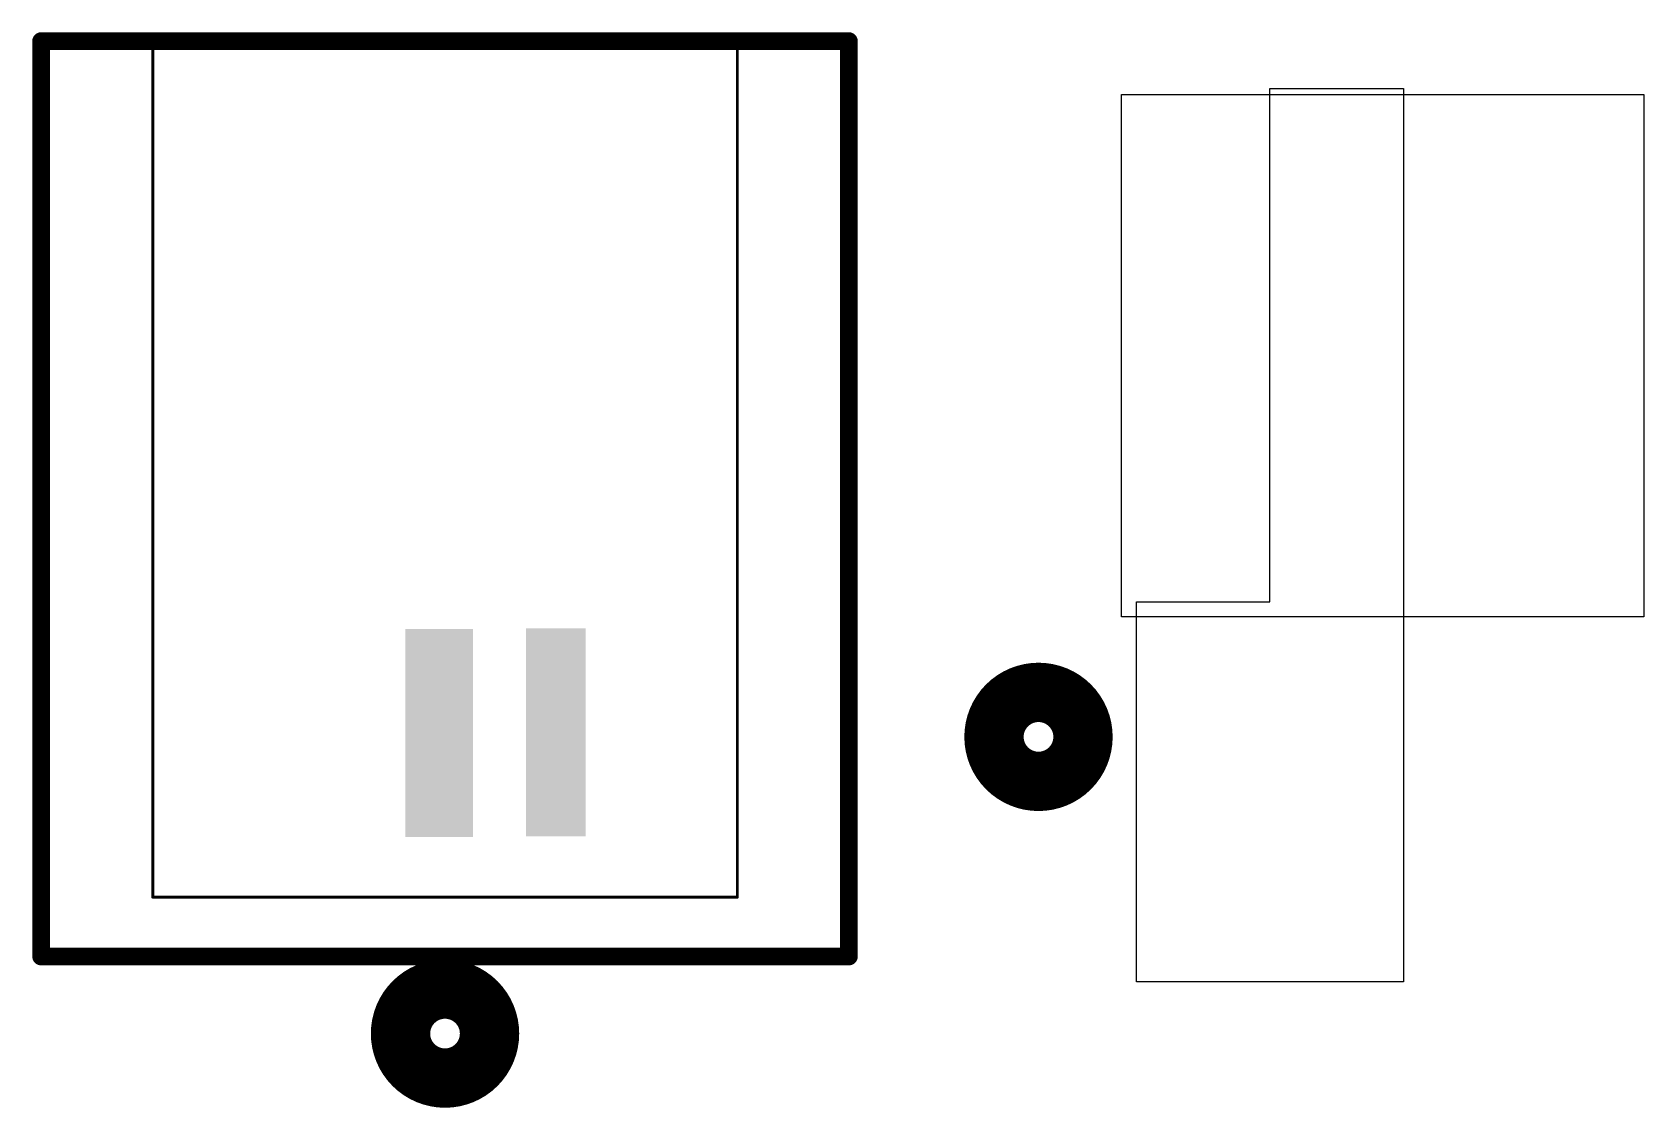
# Model space of a CAD drawing. Header units: inches. Extents: x -3.5 to 10.3, y -5.5 to 3.7.
import ezdxf

# ---------------------------------------------------------------- set-up
doc = ezdxf.new("R2010")
doc.units = ezdxf.units.IN

msp = doc.modelspace()

# ---------------------------------------------------------------- hatches: boundary and pattern name
for color, points in [(8, [(0.29, -3.18), (-0.29, -3.18), (-0.29, -1.4), (0.29, -1.4)]), (216, [(0.29, -3.18), (-0.29, -3.18), (-0.29, -1.4), (0.29, -1.4)]), (1, [(0.29, -3.18), (-0.29, -3.18), (-0.29, -1.4), (0.29, -1.4)]), (1, [(1.255, -3.176), (0.745, -3.176), (0.745, -1.396), (1.255, -1.396)])]:
    msp.add_hatch(color=color).paths.add_polyline_path(points)

# ---------------------------------------------------------------- linework, layer by layer
for p, q in [((5.842, 3.175), (10.312, 3.175)), ((5.842, -1.295), (5.842, 3.175)), ((7.112, 3.226), (8.255, 3.226)), ((7.112, -1.168), (7.112, 3.226)), ((8.255, 3.226), (8.256, -4.42)), ((10.312, 3.175), (10.312, -1.295)), ((5.97, -4.42), (5.97, -1.168)), ((5.97, -1.168), (7.112, -1.168)), ((10.312, -1.295), (5.842, -1.295)), ((8.256, -4.42), (5.97, -4.42))]:
    msp.add_line(p, q)
for points, const_width in [([(-3.406, -4.204), (-3.406, 3.632)], 0.152), ([(-3.406, 3.632), (3.508, 3.632)], 0.152), ([(-2.451, -3.696), (-2.451, 3.696)], 0.0254), ([(-2.451, 3.696), (2.553, 3.696)], 0.0254), ([(2.553, -3.696), (2.553, 3.696)], 0.0254), ([(3.508, -4.204), (3.508, 3.632)], 0.152), ([(-2.451, -3.696), (2.553, -3.696)], 0.0254), ([(-3.406, -4.204), (3.508, -4.204)], 0.152)]:
    msp.add_lwpolyline(points, dxfattribs=dict(const_width=const_width))
for points, const_width in [([(-3.444, 3.632, 1), (-3.368, 3.632, 1)], 0.0762), ([(-3.444, 3.632, 1), (-3.368, 3.632, 1)], 0.0762), ([(-2.457, 3.696, 1), (-2.445, 3.696, 1)], 0.0127), ([(-2.457, 3.696, 1), (-2.445, 3.696, 1)], 0.0127), ([(2.546, 3.696, 1), (2.559, 3.696, 1)], 0.0127), ([(2.546, 3.696, 1), (2.559, 3.696, 1)], 0.0127), ([(3.47, 3.632, 1), (3.546, 3.632, 1)], 0.0762), ([(3.47, 3.632, 1), (3.546, 3.632, 1)], 0.0762), ([(5.512, -2.324, 1), (4.75, -2.324, 1)], 0.508), ([(4.623, -2.324, 1), (4.877, -2.324, 1)], 0.254), ([(5.385, -2.324, 1), (5.639, -2.324, 1)], 0.254), ([(-2.457, -3.696, 1), (-2.445, -3.696, 1)], 0.0127), ([(-2.457, -3.696, 1), (-2.445, -3.696, 1)], 0.0127), ([(2.546, -3.696, 1), (2.559, -3.696, 1)], 0.0127), ([(2.546, -3.696, 1), (2.559, -3.696, 1)], 0.0127), ([(-3.444, -4.204, 1), (-3.368, -4.204, 1)], 0.0762), ([(-3.444, -4.204, 1), (-3.368, -4.204, 1)], 0.0762), ([(3.47, -4.204, 1), (3.546, -4.204, 1)], 0.0762), ([(3.47, -4.204, 1), (3.546, -4.204, 1)], 0.0762), ([(0.432, -4.864, 1), (-0.33, -4.864, 1)], 0.508), ([(-0.457, -4.864, 1), (-0.203, -4.864, 1)], 0.254), ([(0.305, -4.864, 1), (0.559, -4.864, 1)], 0.254)]:
    msp.add_lwpolyline(points, format="xyb", close=True, dxfattribs=dict(const_width=const_width))

doc.saveas('drawing.dxf')
